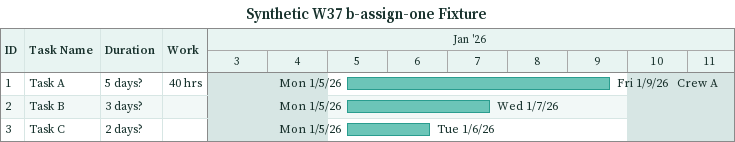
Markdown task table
Synthetic W37 b-assign-one Fixture

| ID | Task | Duration | Start | Finish | Resources | Work (h) |
|---|---|---|---|---|---|---|
| 1 | Task A | 5d? | 2026-01-05 | 2026-01-09 | Crew A | 40 |
| 2 | Task B | 3d? | 2026-01-05 | 2026-01-07 |  |  |
| 3 | Task C | 2d? | 2026-01-05 | 2026-01-06 |  |  |
